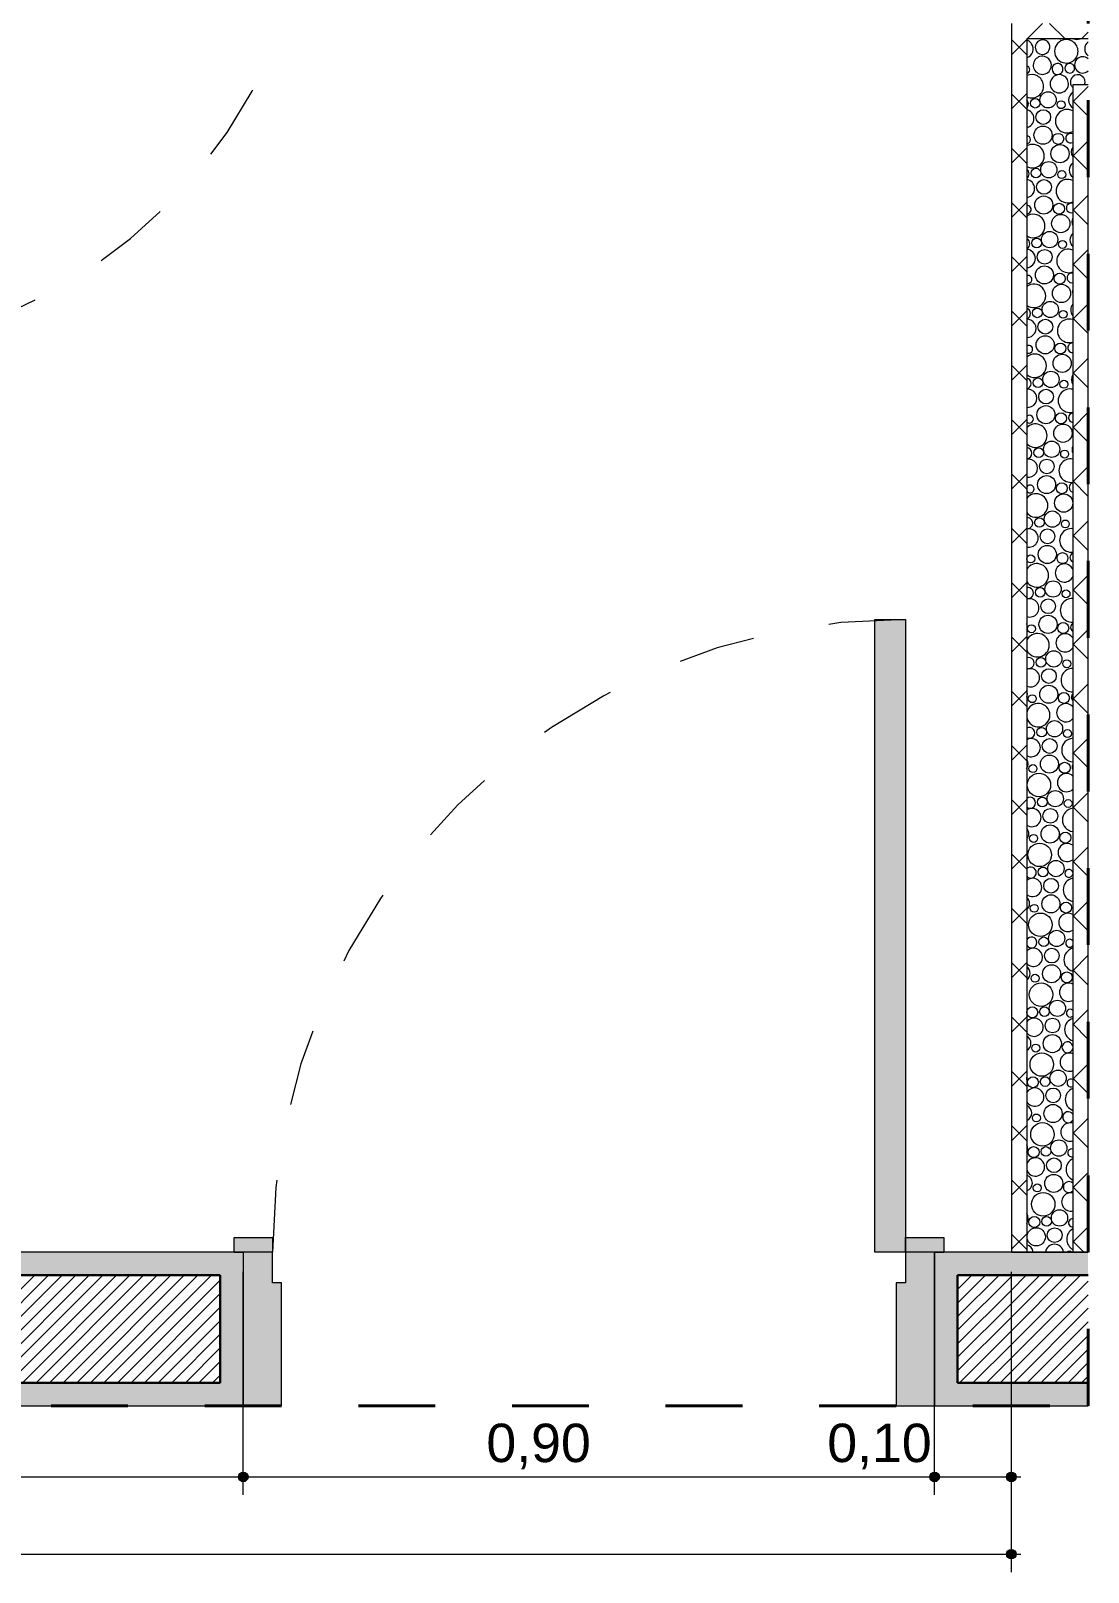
# Model space of a CAD drawing. Header units: metres. Extents: x -1.8 to 75.3, y -2 to 2.8.
# Drawn here: x 22.969 to 24.345, y -2.048 to -0.041 of the extents above; entities that cross this region are included whole.
import ezdxf

# ---------------------------------------------------------------- set-up
doc = ezdxf.new("R2010")
doc.units = ezdxf.units.M
doc.header["$MEASUREMENT"] = 0
doc.linetypes.add('Dashed', pattern=[0.035, 0.0225, -0.0125])
for name, color, linetype, lineweight in [('0_Caneta_No__1', 7, 'Continuous', 40), ('PAREDE CONSTRUIR_Caneta_No__241', 7, 'Continuous', 13), ('PAREDE CONSTRUIR_Caneta_No__255', 255, 'Continuous', 0), ('PAREDE CONSTRUIR_Caneta_No__3', 7, 'Continuous', 30), ('PAREDE CONSTRUIR_Caneta_No__83', 84, 'Continuous', 0), ('PAREDE CONSTRUIR_Caneta_No__91', 255, 'Continuous', 0)]:
    doc.layers.add(name, color=color, linetype=linetype, lineweight=lineweight)
for name, color, linetype, lineweight, true_color in [('0_Caneta_No__25', 7, 'Continuous', 13, 0x982312), ('PAREDE CONSTRUIR_Caneta_No__9', 7, 'Continuous', 9, 0x020202), ('PAREDE CONSTRUIR_Caneta_No__96', 7, 'Continuous', 0, 0xb6b6b6), ('PAREDE CONSTRUIR_Caneta_No__97', 7, 'Continuous', 13, 0x6b6b6b), ('PAREDE.ARQ_Caneta_No__97', 7, 'Continuous', 13, 0x6b6b6b)]:
    doc.layers.add(name, color=color, linetype=linetype, lineweight=lineweight, true_color=true_color)
doc.styles.add('GENERATED_STYLE_1', font='arial.ttf')
doc.dimstyles.new('GENERATED_STYLE__3', dxfattribs={"dimtxt": 0.05, "dimasz": 0.02375, "dimexe": 0.18, "dimexo": 0.267183, "dimgap": 0, "dimtad": 1, "dimtih": 1, "dimtoh": 1, "dimzin": 0, "dimdsep": 46, "dimtxsty": 'GENERATED_STYLE_1', "dimblk": 'ARROWHEAD_11', "dimblk1": 'ARROWHEAD_11', "dimblk2": 'ARROWHEAD_11', "dimcen": 0.09, "dimclrd": 256, "dimclre": 256, "dimclrt": 256, "dimadec": 0, "dimazin": 0, "dimtfac": 1, "dimtdec": 4, "dimtmove": 0, "dimatfit": 3, "dimfxl": 0, "dimtolj": 1, "dimtzin": 0, "dimarcsym": 0})
pattern_1 = [(45, (22.770084, 0.220536), (-0.008838835, 0.008838835), [])]
pattern_2 = [(45, (22.770084, 0.220536), (-0.0353553, 0.0353553), []), (135, (22.770084, 0.220536), (0.0353553, 0.0353553), [])]

# ---------------------------------------------------------------- blocks, each defined once
blk = doc.blocks.new('*X93', base_point=(22.7701, 0.2205))
at = {"layer": 'PAREDE CONSTRUIR_Caneta_No__96', "color": 253, "linetype": 'Continuous', "lineweight": 0, "true_color": 0xb6b6b6}
for centre, radius, start, end in [((24.2617, -0.0646), 0.0119, 34.3286, 55.6714), ((24.2857, -0.0624), 0.00959, 269.7044, 180.2956), ((24.3167, -0.0678), 0.0153, 56.7691, 303.2309), ((24.3089, -0.0463), 0.00517, 264.6702, 275.3298), ((24.2854, -0.086), 0.0118, 13.1463, 76.8537), ((24.3052, -0.0908), 0.00715, 310.6122, 139.3878), ((24.3076, -0.1101), 0.0119, 28.2038, 61.7962), ((24.3212, -0.0899), 0.00627, 50.8934, 309.1066), ((24.3316, -0.1079), 0.00959, 132.7863, 182.9274)]:
    blk.add_arc(centre, radius, start, end, dxfattribs=at)
blk = doc.blocks.new('*X94', base_point=(22.7701, 0.2205))
at = {"layer": 'PAREDE CONSTRUIR_Caneta_No__96', "color": 253, "linetype": 'Continuous', "lineweight": 0, "true_color": 0xb6b6b6}
for centre, radius, start, end in [((24.2617, -0.0646), 0.0119, 55.6714, 73.3258), ((24.2617, -0.0646), 0.0119, 286.6742, 34.3286), ((24.2854, -0.086), 0.0118, 76.8537, 13.1463), ((24.2857, -0.0624), 0.00959, 180.2956, 269.7044), ((24.2639, -0.0918), 0.00517, 283.3575, 76.6425), ((24.2717, -0.1133), 0.0153, 6.6278, 115.6056), ((24.3076, -0.1101), 0.0119, 61.7962, 186.4902), ((24.3052, -0.0908), 0.00715, 139.3878, 310.6122), ((24.3076, -0.1101), 0.0119, 353.5098, 28.2038), ((24.3316, -0.1079), 0.00959, 182.9274, 201.7464)]:
    blk.add_arc(centre, radius, start, end, dxfattribs=at)
blk = doc.blocks.new('*X95', base_point=(22.7701, 0.2205))
at = {"layer": 'PAREDE CONSTRUIR_Caneta_No__96', "color": 253, "linetype": 'Continuous', "lineweight": 0, "true_color": 0xb6b6b6}
for centre, radius in [((24.293, -0.131), 0.0106), ((24.2762, -0.1354), 0.00627), ((24.3099, -0.1373), 0.00517), ((24.2866, -0.1534), 0.00959), ((24.2864, -0.177), 0.0118), ((24.3061, -0.1818), 0.00715), ((24.3085, -0.2011), 0.0119), ((24.2771, -0.2264), 0.00627), ((24.2939, -0.222), 0.0106), ((24.2876, -0.2444), 0.00959), ((24.3108, -0.2283), 0.00517), ((24.2873, -0.268), 0.0118), ((24.3095, -0.2921), 0.0119), ((24.3071, -0.2728), 0.00715), ((24.278, -0.3174), 0.00627), ((24.2949, -0.313), 0.0106), ((24.3117, -0.3193), 0.00517), ((24.2885, -0.3354), 0.00959), ((24.2882, -0.359), 0.0118), ((24.308, -0.3638), 0.00715), ((24.3104, -0.3831), 0.0119), ((24.2958, -0.404), 0.0106), ((24.2789, -0.4084), 0.00627), ((24.2894, -0.4264), 0.00959), ((24.3126, -0.4103), 0.00517), ((24.2892, -0.45), 0.0118), ((24.3089, -0.4548), 0.00715), ((24.3113, -0.4741), 0.0119), ((24.2799, -0.4994), 0.00627), ((24.2967, -0.495), 0.0106), ((24.3136, -0.5013), 0.00517), ((24.2903, -0.5174), 0.00959), ((24.2901, -0.541), 0.0118), ((24.3098, -0.5458), 0.00715), ((24.3123, -0.5651), 0.0119), ((24.2976, -0.586), 0.0106), ((24.2808, -0.5904), 0.00627), ((24.2913, -0.6084), 0.00959), ((24.3145, -0.5923), 0.00517), ((24.291, -0.632), 0.0118), ((24.3108, -0.6368), 0.00715), ((24.3132, -0.6561), 0.0119), ((24.2817, -0.6814), 0.00627), ((24.2986, -0.677), 0.0106), ((24.3154, -0.6833), 0.00517), ((24.2922, -0.6994), 0.00959), ((24.2919, -0.723), 0.0118), ((24.3117, -0.7278), 0.00715), ((24.2704, -0.7288), 0.00517), ((24.2995, -0.768), 0.0106), ((24.2827, -0.7724), 0.00627), ((24.2931, -0.7904), 0.00959), ((24.3163, -0.7743), 0.00517), ((24.2929, -0.814), 0.0118), ((24.2713, -0.8198), 0.00517), ((24.3126, -0.8188), 0.00715), ((24.2836, -0.8634), 0.00627), ((24.3004, -0.859), 0.0106), ((24.3173, -0.8653), 0.00517), ((24.294, -0.8814), 0.00959), ((24.2938, -0.905), 0.0118), ((24.3135, -0.9098), 0.00715), ((24.2723, -0.9108), 0.00517), ((24.3013, -0.95), 0.0106), ((24.2845, -0.9544), 0.00627), ((24.295, -0.9724), 0.00959), ((24.3182, -0.9563), 0.00517), ((24.2732, -1.0018), 0.00517), ((24.2947, -0.996), 0.0118), ((24.3145, -1.0008), 0.00715), ((24.281, -1.0232), 0.0153), ((24.2854, -1.0454), 0.00627), ((24.3023, -1.041), 0.0106), ((24.3191, -1.0473), 0.00517), ((24.2959, -1.0634), 0.00959), ((24.2956, -1.087), 0.0118), ((24.2819, -1.1142), 0.0153), ((24.2741, -1.0928), 0.00517), ((24.3154, -1.0918), 0.00715), ((24.3032, -1.132), 0.0106), ((24.2864, -1.1364), 0.00627), ((24.2968, -1.1544), 0.00959), ((24.275, -1.1838), 0.00517), ((24.2966, -1.178), 0.0118), ((24.3163, -1.1828), 0.00715), ((24.2829, -1.2052), 0.0153), ((24.2873, -1.2274), 0.00627), ((24.3041, -1.223), 0.0106), ((24.2978, -1.2454), 0.00959), ((24.2975, -1.269), 0.0118), ((24.2838, -1.2962), 0.0153), ((24.276, -1.2748), 0.00517), ((24.3173, -1.2738), 0.00715), ((24.3051, -1.314), 0.0106), ((24.2723, -1.3193), 0.00715), ((24.2882, -1.3184), 0.00627), ((24.2987, -1.3364), 0.00959), ((24.2769, -1.3658), 0.00517), ((24.2984, -1.36), 0.0118), ((24.2847, -1.3872), 0.0153), ((24.2732, -1.4103), 0.00715), ((24.2891, -1.4094), 0.00627), ((24.306, -1.405), 0.0106), ((24.2996, -1.4274), 0.00959), ((24.2994, -1.451), 0.0118), ((24.2856, -1.4782), 0.0153), ((24.2778, -1.4568), 0.00517), ((24.2741, -1.5013), 0.00715), ((24.2901, -1.5004), 0.00627), ((24.3069, -1.496), 0.0106), ((24.3005, -1.5184), 0.00959), ((24.2788, -1.5478), 0.00517), ((24.3003, -1.542), 0.0118), ((24.2866, -1.5692), 0.0153), ((24.275, -1.5923), 0.00715), ((24.291, -1.5914), 0.00627), ((24.3078, -1.587), 0.0106), ((24.2775, -1.6116), 0.0119), ((24.3015, -1.6094), 0.00959)]:
    blk.add_circle(centre, radius, dxfattribs=at)
for centre, radius, start, end in [((24.2717, -0.1133), 0.0153, 244.3944, 6.6278), ((24.3076, -0.1101), 0.0119, 186.4902, 353.5098), ((24.3316, -0.1079), 0.00959, 201.7464, 227.2138), ((24.2602, -0.1363), 0.00715, 313.4005, 46.5995), ((24.3314, -0.1315), 0.0118, 121.9491, 238.0509), ((24.2626, -0.1556), 0.0119, 282.0762, 77.9238), ((24.3177, -0.1588), 0.0153, 60.8272, 299.1728), ((24.2649, -0.1828), 0.00517, 272.964, 87.036), ((24.3221, -0.1809), 0.00627, 61.1251, 298.8749), ((24.2727, -0.2043), 0.0153, 240.479, 119.521), ((24.3326, -0.1989), 0.00959, 140.8894, 219.1106), ((24.3323, -0.2225), 0.0118, 127.4116, 232.5884), ((24.2611, -0.2273), 0.00715, 303.8765, 56.1235), ((24.2635, -0.2466), 0.0119, 277.5559, 82.4441), ((24.3186, -0.2498), 0.0153, 64.7305, 295.2695), ((24.2658, -0.2738), 0.00517, 262.6686, 97.3314), ((24.2736, -0.2953), 0.0153, 236.4054, 123.5946), ((24.323, -0.2719), 0.00627, 70.4256, 289.5744), ((24.3335, -0.2899), 0.00959, 150.7615, 209.2385), ((24.2621, -0.3183), 0.00715, 295.3226, 64.6774), ((24.3332, -0.3135), 0.0118, 133.307, 226.693), ((24.2645, -0.3376), 0.0119, 273.0826, 86.9174), ((24.3195, -0.3408), 0.0153, 68.512, 291.488), ((24.2667, -0.3648), 0.00517, 252.1259, 107.8741), ((24.3239, -0.3629), 0.00627, 79.2128, 280.7872), ((24.2745, -0.3863), 0.0153, 232.1293, 127.8707), ((24.3344, -0.3809), 0.00959, 165.7566, 194.2434), ((24.3342, -0.4045), 0.0118, 139.8427, 220.1573), ((24.263, -0.4093), 0.00715, 287.339, 72.661), ((24.2654, -0.4286), 0.0119, 268.6281, 91.3719), ((24.3204, -0.4318), 0.0153, 72.1975, 287.8025), ((24.2676, -0.4558), 0.00517, 240.906, 119.094), ((24.3249, -0.4539), 0.00627, 87.7481, 272.2519), ((24.2754, -0.4773), 0.0153, 227.5885, 132.4115), ((24.2639, -0.5003), 0.00715, 279.6911, 80.3089), ((24.3351, -0.4955), 0.0118, 147.4207, 212.5793), ((24.2663, -0.5196), 0.0119, 264.1652, 95.8348), ((24.3214, -0.5228), 0.0153, 75.8083, 284.1917), ((24.2686, -0.5468), 0.00517, 228.2747, 131.7253), ((24.3258, -0.5449), 0.00627, 96.2333, 263.7667), ((24.2764, -0.5683), 0.0153, 222.691, 137.309), ((24.336, -0.5865), 0.0118, 157.0753, 202.9247), ((24.2648, -0.5913), 0.00715, 272.2148, 87.7852), ((24.2673, -0.6106), 0.0119, 259.6664, 100.3336), ((24.3223, -0.6138), 0.0153, 79.3623, 280.6377), ((24.2695, -0.6378), 0.00517, 212.3412, 147.6588), ((24.3267, -0.6359), 0.00627, 104.8592, 255.1408), ((24.2773, -0.6592), 0.0153, 217.289, 142.711), ((24.2658, -0.6823), 0.00715, 264.7764, 95.2236), ((24.2682, -0.7016), 0.0119, 255.1021, 104.8979), ((24.3232, -0.7047), 0.0153, 82.8753, 277.1247), ((24.3277, -0.7269), 0.00627, 113.8481, 246.1519), ((24.2782, -0.7502), 0.0153, 211.112, 148.888), ((24.3141, -0.7471), 0.0119, 22.6479, 337.3521), ((24.2667, -0.7733), 0.00715, 257.2479, 102.7521), ((24.2691, -0.7926), 0.0119, 250.4387, 109.5613), ((24.3241, -0.7957), 0.0153, 86.3616, 273.6384), ((24.2545, -0.8135), 0.0106, 356.8946, 3.1054), ((24.3286, -0.8179), 0.00627, 123.5169, 236.4831), ((24.2791, -0.8412), 0.0153, 203.5476, 156.4524), ((24.315, -0.8381), 0.0119, 32.3098, 327.6902), ((24.2676, -0.8643), 0.00715, 249.4869, 110.5131), ((24.27, -0.8836), 0.0119, 245.636, 114.364), ((24.3251, -0.8867), 0.0153, 89.8344, 270.1656), ((24.2554, -0.9045), 0.0106, 335.6994, 24.3006), ((24.2801, -0.9322), 0.0153, 192.2319, 167.7681), ((24.316, -0.9291), 0.0119, 39.8743, 320.1257), ((24.3295, -0.9089), 0.00627, 134.4311, 225.5689), ((24.2685, -0.9553), 0.00715, 241.3073, 118.6927), ((24.271, -0.9746), 0.0119, 240.6429, 119.3571), ((24.326, -0.9777), 0.0153, 93.3066, 266.6934), ((24.2563, -0.9955), 0.0106, 325.5142, 34.4858), ((24.3304, -0.9999), 0.00627, 147.9862, 212.0138), ((24.3169, -1.0201), 0.0119, 46.3909, 313.6091), ((24.2695, -1.0463), 0.00715, 232.4249, 127.5751), ((24.2719, -1.0656), 0.0119, 235.3913, 124.6087), ((24.3269, -1.0687), 0.0153, 96.791, 263.209), ((24.2573, -1.0865), 0.0106, 317.4879, 42.5121), ((24.3178, -1.1111), 0.0119, 52.2645, 307.7355), ((24.3314, -1.0909), 0.00627, 174.7399, 185.2601), ((24.2704, -1.1373), 0.00715, 222.312, 137.688), ((24.32, -1.1383), 0.00517, 11.16, 348.84), ((24.2728, -1.1566), 0.0119, 229.7828, 130.2172), ((24.3279, -1.1597), 0.0153, 100.3009, 259.6991), ((24.2582, -1.1775), 0.0106, 310.5417, 49.4583), ((24.3187, -1.2021), 0.0119, 57.7037, 302.2963), ((24.2713, -1.2283), 0.00715, 209.6365, 150.3635), ((24.321, -1.2293), 0.00517, 36.7002, 323.2998), ((24.2737, -1.2476), 0.0119, 223.6637, 136.3363), ((24.3288, -1.2507), 0.0153, 103.8504, 256.1496), ((24.2591, -1.2685), 0.0106, 304.2545, 55.7455), ((24.3197, -1.2931), 0.0119, 62.8333, 297.1667), ((24.3219, -1.3203), 0.00517, 51.5043, 308.4957), ((24.2747, -1.3386), 0.0119, 216.7625, 143.2375), ((24.3297, -1.3417), 0.0153, 107.455, 252.545), ((24.2601, -1.3595), 0.0106, 298.4073, 61.5927), ((24.3182, -1.3648), 0.00715, 14.0245, 345.9755), ((24.3206, -1.3841), 0.0119, 67.7368, 292.2632), ((24.2534, -1.4055), 0.0118, 351.315, 8.685), ((24.2756, -1.4296), 0.0119, 208.4971, 151.5029), ((24.3306, -1.4327), 0.0153, 111.1325, 248.8675), ((24.3228, -1.4113), 0.00517, 63.6957, 296.3043), ((24.261, -1.4505), 0.0106, 292.8677, 67.1323), ((24.3215, -1.4751), 0.0119, 72.4737, 287.5263), ((24.3191, -1.4558), 0.00715, 32.8067, 327.1933), ((24.2544, -1.4965), 0.0118, 335.5279, 24.4721), ((24.3238, -1.5023), 0.00517, 74.7031, 285.2969), ((24.2765, -1.5206), 0.0119, 196.95, 163.05), ((24.3316, -1.5237), 0.0153, 114.9038, 245.0962), ((24.2619, -1.5415), 0.0106, 287.546, 72.454), ((24.32, -1.5468), 0.00715, 44.6989, 315.3011), ((24.3225, -1.5661), 0.0119, 77.0897, 282.9103), ((24.2553, -1.5875), 0.0118, 326.2834, 33.7166), ((24.3325, -1.6147), 0.0153, 118.7942, 241.2058), ((24.3247, -1.5933), 0.00517, 85.1525, 274.8475), ((24.2628, -1.6325), 0.0106, 5.2037, 77.6232), ((24.3012, -1.633), 0.0118, 7.3191, 172.6809), ((24.321, -1.6378), 0.00715, 61.5464, 118.4536)]:
    blk.add_arc(centre, radius, start, end, dxfattribs=at)
blk = doc.blocks.new('*X96', base_point=(22.7701, 0.2205))
at = {"layer": 'PAREDE CONSTRUIR_Caneta_No__96', "color": 253, "linetype": 'Continuous', "lineweight": 0, "true_color": 0xb6b6b6}
for centre, radius, start, end in [((24.3167, -0.0678), 0.0153, 303.231, 56.769), ((24.3304, -0.0405), 0.0118, 247.9234, 292.0766), ((24.3526, -0.0646), 0.0119, 128.9951, 231.0049), ((24.338, -0.0855), 0.0106, 48.0544, 311.9456), ((24.3212, -0.0899), 0.00627, 309.107, 50.893), ((24.3316, -0.1079), 0.00959, 338.2535, 132.7861)]:
    blk.add_arc(centre, radius, start, end, dxfattribs=at)
blk = doc.blocks.new('*D113', base_point=(22.7701, 0.2205))
at = {"layer": '0_Caneta_No__25', "linetype": 'Continuous', "lineweight": 13, "true_color": 0x982312}
for points in [[(21.3888, -1.9242), (21.3893, -1.9266), (21.3906, -1.9286), (21.3927, -1.9299), (21.3951, -1.9304), (21.3974, -1.9299), (21.3995, -1.9286), (21.4008, -1.9266), (21.4013, -1.9242), (21.4008, -1.9218), (21.3995, -1.9198), (21.3974, -1.9184), (21.3951, -1.9179), (21.3927, -1.9184), (21.3906, -1.9198), (21.3893, -1.9218)], [(23.2389, -1.9242), (23.2394, -1.9266), (23.2408, -1.9286), (23.2428, -1.9299), (23.2452, -1.9304), (23.2476, -1.9299), (23.2496, -1.9286), (23.251, -1.9266), (23.2514, -1.9242), (23.251, -1.9218), (23.2496, -1.9198), (23.2476, -1.9184), (23.2452, -1.9179), (23.2428, -1.9184), (23.2408, -1.9198), (23.2394, -1.9218)]]:
    blk.add_hatch(color=24, dxfattribs=at).paths.add_polyline_path(points)
at = {"layer": '0_Caneta_No__25', "color": 24, "linetype": 'Continuous', "lineweight": 13, "true_color": 0x982312}
for p, q in [((21.3951, -1.9179), (21.3951, -1.657)), ((23.2452, -1.9179), (23.2452, -1.657)), ((21.3826, -1.9242), (21.3888, -1.9242)), ((21.4013, -1.9242), (23.2389, -1.9242)), ((21.3951, -1.9476), (21.3951, -1.9304)), ((23.2452, -1.9476), (23.2452, -1.9304))]:
    blk.add_line(p, q, dxfattribs=at)
blk.add_circle((21.3951, -1.9242), 0.00625, dxfattribs=at)
at = {"layer": '0_Caneta_No__25', "color": 24, "lineweight": 13, "true_color": 0x982312, "insert": (22.2534, -1.9142), "char_height": 0.05, "attachment_point": 7, "style": 'GENERATED_STYLE_1'}
blk.add_mtext('\\A1;{\\pql;\\fArial|b0|i0|c0|p0;\\W1.000000;1,85}', dxfattribs=at)
blk = doc.blocks.new('ARROWHEAD_11')
at = {"color": 0, "linetype": 'Continuous', "lineweight": 0}
blk.add_line((0, 0), (-1, 0), dxfattribs=at)
at = {"color": 0, "linetype": 'Continuous', "lineweight": 0, "const_width": 0.25, "flags": 128}
blk.add_lwpolyline([(-0.125, 0, 1), (0.125, 0, 1)], format="xyb", close=True, dxfattribs=at)
blk = doc.blocks.new('*D114', base_point=(22.7701, 0.2205))
at = {"layer": '0_Caneta_No__25', "linetype": 'Continuous', "lineweight": 13, "true_color": 0x982312}
for points in [[(23.2389, -1.9242), (23.2394, -1.9266), (23.2408, -1.9286), (23.2428, -1.9299), (23.2452, -1.9304), (23.2476, -1.9299), (23.2496, -1.9286), (23.251, -1.9266), (23.2514, -1.9242), (23.251, -1.9218), (23.2496, -1.9198), (23.2476, -1.9184), (23.2452, -1.9179), (23.2428, -1.9184), (23.2408, -1.9198), (23.2394, -1.9218)], [(24.1389, -1.9242), (24.1394, -1.9266), (24.1408, -1.9286), (24.1428, -1.9299), (24.1452, -1.9304), (24.1476, -1.9299), (24.1496, -1.9286), (24.151, -1.9266), (24.1514, -1.9242), (24.151, -1.9218), (24.1496, -1.9198), (24.1476, -1.9184), (24.1452, -1.9179), (24.1428, -1.9184), (24.1408, -1.9198), (24.1394, -1.9218)]]:
    blk.add_hatch(color=24, dxfattribs=at).paths.add_polyline_path(points)
at = {"layer": '0_Caneta_No__25', "color": 24, "linetype": 'Continuous', "lineweight": 13, "true_color": 0x982312}
for p, q in [((23.2452, -1.9179), (23.2452, -1.657)), ((24.1452, -1.9179), (24.1452, -1.657)), ((23.2514, -1.9242), (24.1389, -1.9242)), ((23.2452, -1.9476), (23.2452, -1.9304)), ((24.1452, -1.9476), (24.1452, -1.9304))]:
    blk.add_line(p, q, dxfattribs=at)
for centre in [(23.2452, -1.9242), (24.1452, -1.9242)]:
    blk.add_circle(centre, 0.00625, dxfattribs=at)
at = {"layer": '0_Caneta_No__25', "color": 24, "lineweight": 13, "true_color": 0x982312, "char_height": 0.05, "attachment_point": 7, "style": 'GENERATED_STYLE_1'}
for s, insert in [('\\A1;{\\pql;\\fArial|b0|i0|c0|p0;\\W1.000000;0,90}', (23.5617, -1.9142)), ('\\A1;{\\pql;\\fArial|b0|i0|c0|p0;\\W1.000000;0,10}', (24.0055, -1.9142))]:
    blk.add_mtext(s, dxfattribs=dict(at, insert=insert))
blk = doc.blocks.new('*D115', base_point=(22.7701, 0.2205))
at = {"layer": '0_Caneta_No__25', "linetype": 'Continuous', "lineweight": 13, "true_color": 0x982312}
for points in [[(24.1389, -1.9242), (24.1394, -1.9266), (24.1408, -1.9286), (24.1428, -1.9299), (24.1452, -1.9304), (24.1476, -1.9299), (24.1496, -1.9286), (24.151, -1.9266), (24.1514, -1.9242), (24.151, -1.9218), (24.1496, -1.9198), (24.1476, -1.9184), (24.1452, -1.9179), (24.1428, -1.9184), (24.1408, -1.9198), (24.1394, -1.9218)], [(24.2389, -1.9242), (24.2393, -1.9266), (24.2407, -1.9286), (24.2427, -1.9299), (24.2451, -1.9304), (24.2475, -1.9299), (24.2495, -1.9286), (24.2509, -1.9266), (24.2514, -1.9242), (24.2509, -1.9218), (24.2495, -1.9198), (24.2475, -1.9184), (24.2451, -1.9179), (24.2427, -1.9184), (24.2407, -1.9198), (24.2393, -1.9218)]]:
    blk.add_hatch(color=24, dxfattribs=at).paths.add_polyline_path(points)
at = {"layer": '0_Caneta_No__25', "color": 24, "linetype": 'Continuous', "lineweight": 13, "true_color": 0x982312}
for p, q in [((24.1452, -1.9179), (24.1452, -1.657)), ((24.2451, -1.9179), (24.2451, -1.657)), ((24.1514, -1.9242), (24.2389, -1.9242)), ((24.2514, -1.9242), (24.2576, -1.9242)), ((24.1452, -1.9476), (24.1452, -1.9304)), ((24.2451, -1.9476), (24.2451, -1.9304))]:
    blk.add_line(p, q, dxfattribs=at)
for centre in [(24.1452, -1.9242), (24.2451, -1.9242)]:
    blk.add_circle(centre, 0.00625, dxfattribs=at)
blk = doc.blocks.new('*D116', base_point=(22.7701, 0.2205))
at = {"layer": '0_Caneta_No__25', "linetype": 'Continuous', "lineweight": 13, "true_color": 0x982312}
for points in [[(21.3888, -2.0248), (21.3893, -2.0272), (21.3906, -2.0292), (21.3927, -2.0306), (21.3951, -2.0311), (21.3974, -2.0306), (21.3995, -2.0292), (21.4008, -2.0272), (21.4013, -2.0248), (21.4008, -2.0224), (21.3995, -2.0204), (21.3974, -2.019), (21.3951, -2.0186), (21.3927, -2.019), (21.3906, -2.0204), (21.3893, -2.0224)], [(24.2389, -2.0248), (24.2393, -2.0272), (24.2407, -2.0292), (24.2427, -2.0306), (24.2451, -2.0311), (24.2475, -2.0306), (24.2495, -2.0292), (24.2509, -2.0272), (24.2514, -2.0248), (24.2509, -2.0224), (24.2495, -2.0204), (24.2475, -2.019), (24.2451, -2.0186), (24.2427, -2.019), (24.2407, -2.0204), (24.2393, -2.0224)]]:
    blk.add_hatch(color=24, dxfattribs=at).paths.add_polyline_path(points)
at = {"layer": '0_Caneta_No__25', "color": 24, "linetype": 'Continuous', "lineweight": 13, "true_color": 0x982312}
for p, q in [((21.3951, -2.0186), (21.3951, -1.7576)), ((24.2451, -2.0186), (24.2451, -1.7576)), ((21.3826, -2.0248), (21.3888, -2.0248)), ((21.4013, -2.0248), (24.2389, -2.0248)), ((24.2514, -2.0248), (24.2576, -2.0248)), ((21.3951, -2.0482), (21.3951, -2.0311)), ((24.2451, -2.0482), (24.2451, -2.0311))]:
    blk.add_line(p, q, dxfattribs=at)
for centre in [(21.3951, -2.0248), (24.2451, -2.0248)]:
    blk.add_circle(centre, 0.00625, dxfattribs=at)
at = {"layer": '0_Caneta_No__25', "color": 24, "lineweight": 13, "true_color": 0x982312, "insert": (22.7534, -2.0148), "char_height": 0.05, "attachment_point": 7, "style": 'GENERATED_STYLE_1'}
blk.add_mtext('\\A1;{\\pql;\\fArial|b0|i0|c0|p0;\\W1.000000;2,85}', dxfattribs=at)

msp = doc.modelspace()

# ---------------------------------------------------------------- hatches: boundary and pattern name
at = {"layer": 'PAREDE CONSTRUIR_Caneta_No__241', "linetype": 'Continuous', "lineweight": 13}
h = msp.add_hatch(dxfattribs=at)
h.set_pattern_fill('common_brick_0006', style=0, pattern_type=2)
h.set_pattern_definition(pattern_1)
h.paths.add_polyline_path([(22.7951, -1.8015), (23.2152, -1.8015), (23.2152, -1.6615), (22.7951, -1.6615)])
h = msp.add_hatch(dxfattribs=at)
h.set_pattern_fill('common_brick_0006', style=0, pattern_type=2)
h.set_pattern_definition(pattern_1)
h.paths.add_polyline_path([(24.1752, -1.8015), (24.2451, -1.8015), (24.2451, -1.6615), (24.1752, -1.6615)])
h = msp.add_hatch(dxfattribs=at)
h.set_pattern_fill('common_brick_0006', style=0, pattern_type=2)
h.set_pattern_definition(pattern_1)
h.paths.add_polyline_path([(24.2451, -1.6615), (24.2451, -1.8015), (24.3451, -1.8015), (24.3451, -1.6615)])
at = {"layer": 'PAREDE CONSTRUIR_Caneta_No__255', "linetype": 'Continuous', "lineweight": 0}
for points in [[(24.1072, -0.8075), (24.0672, -0.8075), (24.0672, -1.6315), (24.1072, -1.6315)], [(23.2832, -1.6315), (23.2832, -1.6125), (23.2332, -1.6125), (23.2332, -1.6315)], [(24.1072, -1.6125), (24.1072, -1.6315), (24.1572, -1.6315), (24.1572, -1.6125)], [(23.2832, -1.6315), (23.2452, -1.6315), (23.2452, -1.8315), (23.2952, -1.8315), (23.2952, -1.6715), (23.2832, -1.6715)], [(24.1072, -1.6715), (24.0952, -1.6715), (24.0952, -1.8315), (24.1452, -1.8315), (24.1452, -1.6315), (24.1072, -1.6315)]]:
    msp.add_hatch(color=255, dxfattribs=at).paths.add_polyline_path(points)
at = {"layer": 'PAREDE CONSTRUIR_Caneta_No__83', "linetype": 'Continuous', "lineweight": 0}
h = msp.add_hatch(dxfattribs=at)
h.set_pattern_fill('Placomur_0006', color=84, style=0, pattern_type=2)
h.set_pattern_definition(pattern_2)
h.paths.add_polyline_path([(24.2651, -0.0315), (24.2451, -0.0315), (24.2651, -0.0515)])
h = msp.add_hatch(dxfattribs=at)
h.set_pattern_fill('Placomur_0006', color=84, style=0, pattern_type=2)
h.set_pattern_definition(pattern_2)
h.paths.add_polyline_path([(24.2451, -0.0515), (24.2651, -0.0515), (24.2451, -0.0315)])
h = msp.add_hatch(dxfattribs=at)
h.set_pattern_fill('Placomur_0006', color=84, style=0, pattern_type=2)
h.set_pattern_definition(pattern_2)
h.paths.add_polyline_path([(24.2651, -0.0315), (24.2651, -0.0515), (24.3451, -0.0515), (24.3451, -0.0315)])
h = msp.add_hatch(dxfattribs=at)
h.set_pattern_fill('Placomur_0006', color=84, style=0, pattern_type=2)
h.set_pattern_definition(pattern_2)
h.paths.add_polyline_path([(24.2451, -1.6315), (24.2651, -1.6315), (24.2651, -0.0515), (24.2451, -0.0515)])
h = msp.add_hatch(dxfattribs=at)
h.set_pattern_fill('Placomur_0006', color=84, style=0, pattern_type=2)
h.set_pattern_definition(pattern_2)
h.paths.add_polyline_path([(24.3251, -0.1115), (24.3451, -0.1315), (24.3451, -0.1115)])
h = msp.add_hatch(dxfattribs=at)
h.set_pattern_fill('Placomur_0006', color=84, style=0, pattern_type=2)
h.set_pattern_definition(pattern_2)
h.paths.add_polyline_path([(24.3251, -0.1315), (24.3451, -0.1315), (24.3251, -0.1115)])
h = msp.add_hatch(dxfattribs=at)
h.set_pattern_fill('Placomur_0006', color=84, style=0, pattern_type=2)
h.set_pattern_definition(pattern_2)
h.paths.add_polyline_path([(24.3451, -0.1315), (24.3251, -0.1315), (24.3251, -1.6315), (24.3451, -1.6315)])
at = {"layer": 'PAREDE CONSTRUIR_Caneta_No__91', "linetype": 'Continuous', "lineweight": 0}
for points in [[(22.7951, -1.6315), (22.7951, -1.6615), (23.2452, -1.6615), (23.2452, -1.6315)], [(24.1452, -1.6615), (24.2451, -1.6615), (24.2451, -1.6315), (24.1452, -1.6315)], [(24.2451, -1.6315), (24.2451, -1.6615), (24.3451, -1.6615), (24.3451, -1.6315)], [(23.2152, -1.8015), (23.2452, -1.8315), (23.2452, -1.6615), (23.2152, -1.6615)], [(24.1452, -1.8315), (24.1752, -1.8015), (24.1752, -1.6615), (24.1452, -1.6615)], [(22.7951, -1.8015), (22.7951, -1.8315), (23.2452, -1.8315), (23.2152, -1.8015)], [(24.1452, -1.8315), (24.2451, -1.8315), (24.2451, -1.8015), (24.1752, -1.8015)], [(24.2451, -1.8015), (24.2451, -1.8315), (24.3451, -1.8315), (24.3451, -1.8015)]]:
    msp.add_hatch(color=255, dxfattribs=at).paths.add_polyline_path(points)

# ---------------------------------------------------------------- linework, layer by layer
at = {"layer": '0_Caneta_No__1', "color": 7, "linetype": 'Dashed', "lineweight": 40}
msp.add_lwpolyline([(21.1951, -1.8315), (24.3451, -1.8315), (24.3451, 2.2726), (21.1951, 2.2726)], close=True, dxfattribs=at)
at = {"layer": 'PAREDE CONSTRUIR_Caneta_No__241', "color": 7, "linetype": 'Continuous', "lineweight": 13}
for p, q in [((24.3251, -0.0515), (24.2651, -0.0515)), ((24.2651, -0.0515), (24.2651, -0.1115)), ((24.3251, -0.0515), (24.2651, -0.0515)), ((24.3451, -0.0515), (24.3251, -0.0515)), ((24.2651, -0.1115), (24.2651, -1.6315)), ((24.3451, -0.1115), (24.3251, -0.1115)), ((24.3251, -0.1115), (24.3251, -0.1315)), ((24.3451, -0.1115), (24.3251, -0.1115)), ((24.3251, -0.1315), (24.3251, -1.6315)), ((23.2332, -1.6315), (23.2452, -1.6315)), ((23.2332, -1.6315), (23.2452, -1.6315)), ((23.2332, -1.6315), (23.2452, -1.6315)), ((23.2452, -1.6315), (23.2452, -1.6615)), ((23.2452, -1.6315), (23.2452, -1.6615)), ((23.2452, -1.6315), (23.2452, -1.6615)), ((24.1452, -1.6315), (24.1572, -1.6315)), ((24.1452, -1.6315), (24.1452, -1.6615)), ((24.1452, -1.6315), (24.1452, -1.6615)), ((24.1452, -1.6315), (24.1452, -1.6615)), ((24.1452, -1.6315), (24.1572, -1.6315)), ((24.1452, -1.6315), (24.1572, -1.6315)), ((23.2452, -1.6615), (23.2452, -1.8015)), ((23.2452, -1.6615), (23.2452, -1.8015)), ((23.2452, -1.6615), (23.2452, -1.8015)), ((23.2452, -1.6615), (23.2452, -1.8015)), ((23.2452, -1.6615), (23.2452, -1.8015)), ((23.2452, -1.6615), (23.2452, -1.8015)), ((24.1452, -1.6615), (24.1452, -1.8015)), ((24.1452, -1.6615), (24.1452, -1.8015)), ((24.1452, -1.6615), (24.1452, -1.8015)), ((24.1452, -1.6615), (24.1452, -1.8015)), ((24.1452, -1.6615), (24.1452, -1.8015)), ((24.1452, -1.6615), (24.1452, -1.8015)), ((23.2452, -1.8015), (23.2452, -1.8315)), ((23.2452, -1.8015), (23.2452, -1.8315)), ((23.2452, -1.8015), (23.2452, -1.8315)), ((23.2452, -1.8015), (23.2452, -1.8315)), ((23.2452, -1.8015), (23.2452, -1.8315)), ((23.2452, -1.8015), (23.2452, -1.8315)), ((24.1452, -1.8015), (24.1452, -1.8315)), ((24.1452, -1.8015), (24.1452, -1.8315)), ((24.1452, -1.8015), (24.1452, -1.8315)), ((24.1452, -1.8015), (24.1452, -1.8315)), ((24.1452, -1.8015), (24.1452, -1.8315)), ((24.1452, -1.8015), (24.1452, -1.8315)), ((23.2332, -1.8315), (23.2452, -1.8315)), ((23.2332, -1.8315), (23.2452, -1.8315)), ((23.2332, -1.8315), (23.2452, -1.8315)), ((24.1452, -1.8315), (24.1572, -1.8315)), ((24.1452, -1.8315), (24.1572, -1.8315)), ((24.1452, -1.8315), (24.1572, -1.8315))]:
    msp.add_line(p, q, dxfattribs=at)
for points in [[(24.2451, -0.0315), (24.2451, -1.6315)], [(24.3451, -1.6315), (24.3451, -0.1315)], [(23.2452, -1.6315), (22.7951, -1.6315)], [(24.2451, -1.6315), (24.1452, -1.6315)], [(24.3451, -1.6315), (24.2451, -1.6315)], [(24.2451, -1.6315), (24.2651, -1.6315)], [(24.2651, -1.6315), (24.3251, -1.6315)], [(24.3251, -1.6315), (24.3451, -1.6315)], [(22.7951, -1.8315), (23.2452, -1.8315)], [(24.1452, -1.8315), (24.2451, -1.8315)], [(24.2451, -1.8315), (24.3451, -1.8315)]]:
    msp.add_lwpolyline(points, dxfattribs=at)
at = {"layer": 'PAREDE CONSTRUIR_Caneta_No__3', "color": 7, "linetype": 'Continuous', "lineweight": 30}
for p, q in [((23.2152, -1.6615), (22.7951, -1.6615)), ((23.2152, -1.8015), (23.2152, -1.6615)), ((24.2451, -1.6615), (24.1752, -1.6615)), ((24.1752, -1.8015), (24.1752, -1.6615)), ((24.3451, -1.6615), (24.2451, -1.6615)), ((22.7951, -1.8015), (23.2152, -1.8015)), ((24.1752, -1.8015), (24.2451, -1.8015)), ((24.2451, -1.8015), (24.3451, -1.8015))]:
    msp.add_line(p, q, dxfattribs=at)
at = {"layer": 'PAREDE CONSTRUIR_Caneta_No__9', "color": 18, "linetype": 'Continuous', "lineweight": 9, "true_color": 0x020202}
for p, q in [((24.0672, -1.6315), (24.0672, -0.8075)), ((24.0672, -0.8075), (24.1072, -0.8075)), ((24.1072, -0.8075), (24.1072, -1.6315)), ((23.2332, -1.6315), (23.2332, -1.6125)), ((23.2332, -1.6125), (23.2832, -1.6125)), ((23.2832, -1.6125), (23.2832, -1.6315)), ((24.1072, -1.6125), (24.1572, -1.6125)), ((24.1072, -1.6315), (24.1072, -1.6125)), ((24.1572, -1.6125), (24.1572, -1.6315)), ((23.2832, -1.6315), (23.2332, -1.6315)), ((23.2832, -1.6315), (23.2452, -1.6315)), ((23.2452, -1.6315), (23.2452, -1.8315)), ((23.2832, -1.6715), (23.2832, -1.6315)), ((24.1072, -1.6315), (24.0672, -1.6315)), ((24.1572, -1.6315), (24.1072, -1.6315)), ((24.1452, -1.6315), (24.1072, -1.6315)), ((24.1072, -1.6315), (24.1072, -1.6715)), ((24.1452, -1.8315), (24.1452, -1.6315)), ((23.2952, -1.6715), (23.2832, -1.6715)), ((23.2952, -1.8315), (23.2952, -1.6715)), ((24.1072, -1.6715), (24.0952, -1.6715)), ((24.0952, -1.6715), (24.0952, -1.8315)), ((23.2332, -1.8315), (23.2832, -1.8315)), ((23.2452, -1.8315), (23.2952, -1.8315)), ((24.0952, -1.8315), (24.1452, -1.8315)), ((24.1072, -1.8315), (24.1572, -1.8315))]:
    msp.add_line(p, q, dxfattribs=at)
at = {"layer": 'PAREDE CONSTRUIR_Caneta_No__97', "color": 251, "linetype": 'Dashed', "lineweight": 13, "true_color": 0x6b6b6b}
msp.add_arc((24.1072, -1.6315), 0.824, 90, 180, dxfattribs=at)
at = {"layer": 'PAREDE.ARQ_Caneta_No__97', "color": 251, "linetype": 'Dashed', "lineweight": 13, "true_color": 0x6b6b6b}
msp.add_arc((22.6851, 0.1901), 0.65, 270, 0, dxfattribs=at)

# ---------------------------------------------------------------- block references
at = {"layer": 'PAREDE CONSTRUIR_Caneta_No__96', "color": 253, "linetype": 'Continuous', "lineweight": 0, "true_color": 0xb6b6b6}
for name in ['*X94', '*X93', '*X96', '*X95']:
    msp.add_blockref(name, (22.7701, 0.2205), dxfattribs=at)

# ---------------------------------------------------------------- dimensions: what is measured, and where the dimension line sits
at = {"color": 24, "linetype": 'Continuous', "lineweight": 13, "true_color": 0x982312}
for base, p1, p2, picture, middle in [((23.2452, -1.9242), (21.3951, -1.6315), (23.2452, -1.8315), '*D113', (22.3181, -1.8892)), ((24.2451, -2.0248), (21.3951, -1.6315), (24.2451, -1.6315), '*D116', (22.8181, -1.9898)), ((24.2451, -1.9242), (24.1452, -1.8315), (24.2451, -1.6315), '*D115', (24.0702, -1.8892)), ((24.1452, -1.9242), (23.2452, -1.8315), (24.1452, -1.8315), '*D114', (23.6264, -1.8892))]:
    dim = msp.add_linear_dim(base=base, p1=p1, p2=p2, dimstyle='GENERATED_STYLE__3', dxfattribs=at)
    dim.commit()
    dim.dimension.update_dxf_attribs({"geometry": picture, "text_midpoint": middle, "dimtype": 160})

doc.saveas('drawing.dxf')
